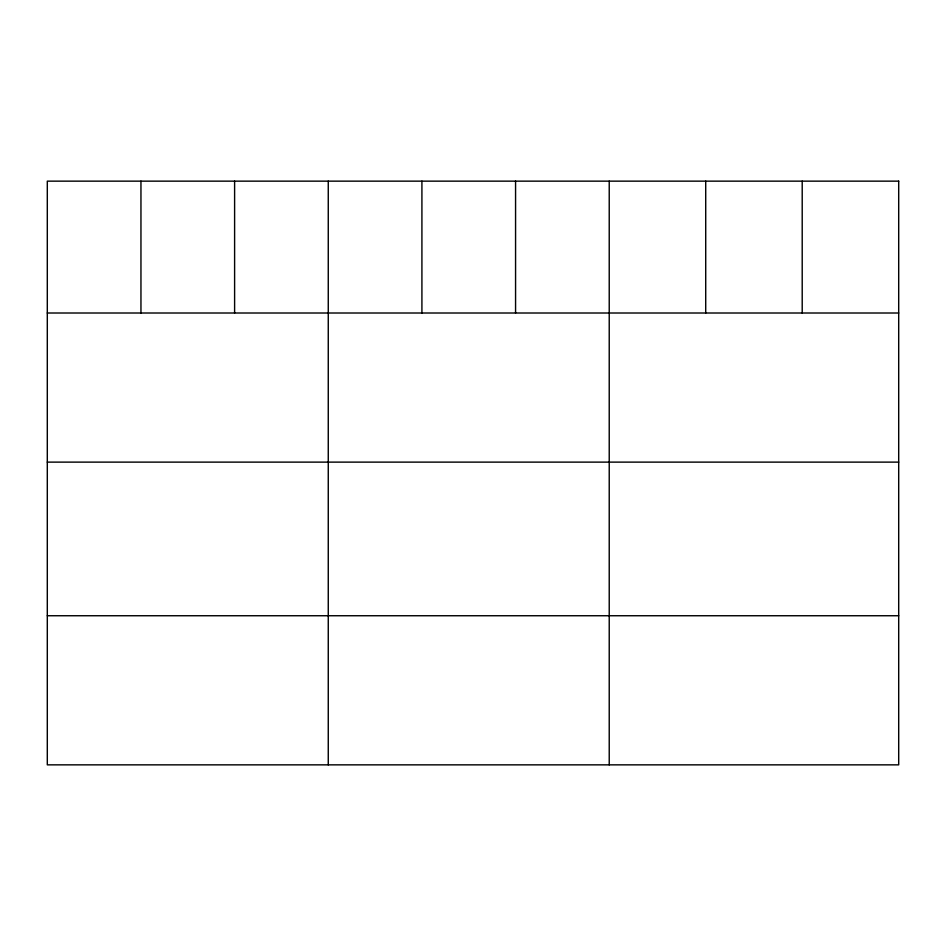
<?xml version="1.0" encoding="UTF-8"?>
<svg xmlns="http://www.w3.org/2000/svg" width="946" height="946" viewBox="0 0 946 946"><rect width="100%" height="100%" fill="white"/><g stroke="black" fill="none" stroke-linecap="round" stroke-linejoin="round"><path stroke-width="1.42" d="M47.3 313.008L898.7 313.008M47.3 462.121L898.7 462.121M47.3 615.74L898.7 615.74M802.208 181.147L802.208 313.008M705.716 181.147L705.716 313.008M609.224 181.147L609.224 764.853M515.57 181.147L515.57 313.008M421.916 181.147L421.916 313.008M328.262 181.147L328.262 764.853M234.608 181.147L234.608 313.008M140.954 181.147L140.954 313.008M898.7 181.147L47.3 181.147L47.3 764.853L898.7 764.853L898.7 181.147"/></g></svg>
